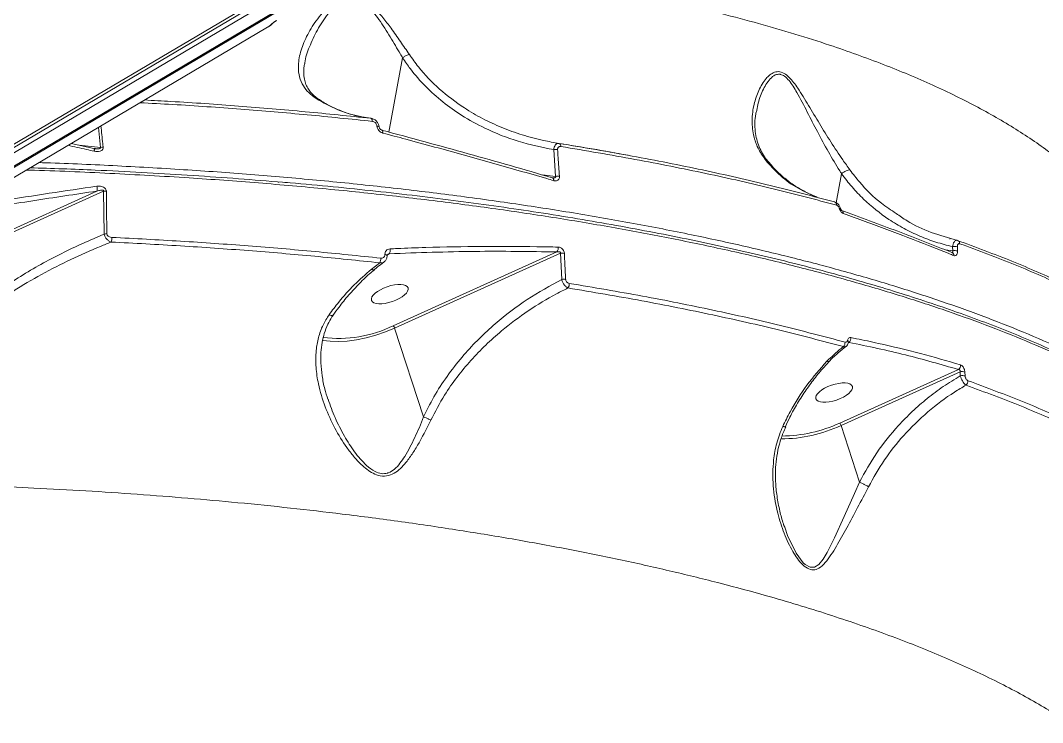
# Model space of a CAD drawing. Header units: millimetres. Extents: x -8607 to 7621, y -5747 to 4382.
# Drawn here: x 4551.7 to 4797.5, y -137.4 to 31.4 of the extents above; entities that cross this region are included whole.
import ezdxf

# ---------------------------------------------------------------- set-up
doc = ezdxf.new("R2010")
doc.units = ezdxf.units.MM
doc.layers.add('DIKOM_ОБЪЕКТ', color=7, linetype='Continuous')

msp = doc.modelspace()

# ---------------------------------------------------------------- linework, layer by layer
at = {"layer": 'DIKOM_ОБЪЕКТ', "color": 7, "linetype": 'Continuous', "lineweight": 15}
for p, q in [((4368.348, -111.213), (4783.217, 134.29)), ((4783.222, 133.96), (4368.353, -111.543)), ((4368.354, -111.196), (4783.223, 134.306)), ((4610.336, 37.233), (4539.191, -4.868)), ((4539.531, -5.425), (4610.675, 36.676)), ((4611.19, 35.666), (4540.045, -6.434)), ((4540.025, -12.331), (4611.17, 29.77)), ((4540.031, -12.321), (4611.176, 29.78)), ((4611.17, 29.77), (4611.176, 29.78)), ((4640.33, 4.541), (4643.607, 22.391)), ((4620.112, 21.118), (4620.102, 20.996)), ((4635.99, 7.867), (4633.83, 8.205)), ((4570.955, 0.841), (4570.477, 5.689)), ((4563.957, 1.831), (4569.357, 0.615)), ((4565.84, 1.407), (4570.955, 0.841)), ((4569.357, 0.615), (4569.698, 0.574)), ((4680.398, -6.103), (4679.964, 0.338)), ((4677.249, -5.755), (4680.398, -6.103)), ((4747.87, -12.433), (4749.151, -5.452)), ((4511.319, -36.152), (4570.107, -9.653)), ((4571.718, -9.657), (4511.642, -36.737)), ((4571.873, -19.966), (4571.718, -9.657)), ((4748.887, -13.777), (4748.887, -13.777)), ((4775.194, -21.216), (4775.235, -20.983)), ((4641.368, -42), (4680.712, -24.266)), ((4774.113, -23.786), (4775.881, -23.981)), ((4775.881, -23.981), (4775.84, -22.997)), ((4777, -23.037), (4777.042, -24.02)), ((4636.076, -28.469), (4638.127, -26.871)), ((4640.415, -24.702), (4639.926, -25.024)), ((4681.595, -24.598), (4641.691, -42.585)), ((4681.887, -30.873), (4681.595, -24.598)), ((4648.673, -63.914), (4641.691, -42.585)), ((4750.947, -46), (4750.775, -46.114)), ((4748.71, -65.405), (4777.262, -52.535)), ((4777.646, -53.092), (4749.033, -65.99)), ((4777.715, -54.044), (4777.646, -53.092)), ((4778.806, -53.137), (4778.875, -54.085)), ((4753.485, -79.589), (4749.033, -65.99)), ((4735.309, -89.847), (4735.512, -90.459))]:
    msp.add_line(p, q, dxfattribs=at)
at = {"layer": 'DIKOM_ОБЪЕКТ', "color": 7, "linetype": 'Continuous', "lineweight": 15, "flags": 128}
for points in [[(4635.99, 7.867), (4636.059, 7.846), (4636.124, 7.801), (4636.183, 7.733), (4636.234, 7.645), (4636.277, 7.539), (4636.31, 7.416), (4636.333, 7.28), (4636.344, 7.134)], [(4637.981, 5.811), (4637.975, 5.83), (4637.92, 5.881), (4637.81, 5.922), (4637.652, 5.949), (4637.456, 5.962)], [(4638.643, 5.019), (4638.705, 4.99), (4638.762, 4.932), (4638.808, 4.849), (4638.841, 4.742), (4638.861, 4.615), (4638.868, 4.472), (4638.86, 4.317)], [(4569.357, 0.615), (4569.401, 0.62), (4569.439, 0.596), (4569.47, 0.545), (4569.492, 0.466), (4569.504, 0.364), (4569.507, 0.24), (4569.5, 0.098), (4569.484, -0.057)], [(4679.552, -6.413), (4679.64, -6.419), (4679.649, -6.421)], [(4679.649, -6.421), (4679.721, -6.452), (4679.792, -6.512), (4679.852, -6.596), (4679.898, -6.702), (4679.929, -6.828), (4679.944, -6.969), (4679.943, -7.121)], [(4639.368, -24.841), (4639.566, -24.891), (4639.726, -24.956), (4639.837, -25.034), (4639.895, -25.119), (4639.902, -25.157)], [(4641.691, -42.585), (4639.47, -43.496), (4637.169, -44.276), (4634.839, -44.909), (4632.529, -45.382), (4630.289, -45.684), (4628.169, -45.808), (4626.215, -45.752), (4624.468, -45.518), (4624.375, -45.499)], [(4735.512, -90.459), (4736.16, -92.414), (4738.261, -96.702), (4739.952, -98.986), (4740.405, -99.408), (4741.581, -100.07), (4742.616, -100.052), (4743.676, -99.388), (4744.738, -98.112), (4745.678, -96.557), (4747.453, -93.019), (4749.803, -87.875), (4752.261, -82.358), (4753.488, -79.599), (4753.49, -79.596), (4753.49, -79.596)]]:
    msp.add_lwpolyline(points, dxfattribs=at)
at = {"layer": 'DIKOM_ОБЪЕКТ', "color": 7, "linetype": 'Continuous', "lineweight": 15}
for centre, radius, start, end in [((4611.549, 31.28), 0.991, 300.5817, 323.64458), ((4571.672, -2.586), 3.502, 90.78308, 101.82073), ((4680.51, -3.138), 3.519, 83.71032, 98.92287), ((4680.98, 1.181), 0.703, 351.79115, 66.68395), ((4680.993, -9.485), 3.434, 84.37994, 99.98223), ((4568.272, -9.03), 1.937, 341.24422, 16.56977), ((4572.087, -12.581), 2.947, 84.05405, 97.1733), ((4747.262, -12.955), 0.736, 354.50227, 72.24146), ((4747.899, -11.058), 2.893, 285.26057, 289.97791), ((4748.849, -14.935), 0.732, 353.63541, 64.06321), ((4572.307, -22.804), 2.871, 85.2935, 98.71362), ((4571.165, -20.988), 2.583, 339.51361, 4.87037), ((4776.786, -22.228), 0.762, 355.91393, 73.90862), ((4639.132, -23.893), 1.516, 327.75982, 14.29445), ((4679.646, -23.388), 1.381, 320.55924, 11.8484), ((4682.043, -27.253), 2.693, 79.59951, 99.57564), ((4775.464, -25.055), 0.712, 354.02748, 82.99965), ((4776.313, -26.057), 3.097, 77.18008, 98.79048), ((4776.362, -27.027), 3.083, 77.26054, 98.96417), ((4636.524, -25.929), 1.859, 329.54593, 5.23834), ((4636.503, -27.846), 0.755, 235.56441, 300.95173), ((4682.374, -33.472), 2.644, 80.29818, 100.60655), ((4682.12, -31.975), 1.583, 322.97361, 5.33103), ((4628.248, -15.226), 29.816, 262.73115, 296.10643), ((4640.219, -43.016), 1.534, 16.32903, 41.48371), ((4748.676, -46.078), 1.321, 313.71467, 5.2491), ((4750.321, -45.948), 0.514, 353.91508, 59.12367), ((4750.168, -45.033), 1.241, 308.86406, 8.29785), ((4745.914, -50.028), 0.602, 241.5639, 306.22637), ((4776.583, -51.546), 1.199, 304.4755, 6.4075), ((4778.144, -55.286), 2.249, 72.86108, 102.78777), ((4778.218, -56.229), 2.242, 72.94583, 102.95542), ((4778.3, -55.332), 1.233, 309.54249, 5.13236), ((4734.574, -35.13), 34.079, 270.006, 295.10514), ((4734.477, -34.555), 33.975, 270.56605, 294.76662), ((4747.561, -66.421), 1.534, 16.32903, 41.48371)]:
    msp.add_arc(centre, radius, start, end, dxfattribs=at)
for centre in [(4640.543, -34.403), (4747.363, -58.092)]:
    msp.add_ellipse(centre, major_axis=(4.393, 1.503), ratio=0.4062007, dxfattribs=at)
for points, knots in [([(4639.797, 47.033), (4642.897, 46.686), (4650.707, 45.812), (4662.839, 44.165), (4676.218, 42.12), (4688.675, 39.938), (4700.233, 37.664), (4710.589, 35.397), (4720.264, 33.058), (4729.297, 30.663), (4737.995, 28.135), (4748.135, 24.906), (4759.376, 20.866), (4771.281, 15.881), (4782.126, 10.56), (4791.856, 4.918), (4800.415, -1.022), (4807.024, -6.618), (4812.051, -11.767), (4815.833, -16.401), (4818.979, -21.148), (4821.483, -26.012), (4823.332, -30.975), (4824.493, -36.039), (4825.013, -40.887), (4824.811, -44.067), (4824.719, -45.514)], [0, 0, 0, 0, 0.0269343, 0.0678454, 0.1090764, 0.1503857, 0.1867774, 0.2232235, 0.2562663, 0.289309, 0.3225181, 0.3557271, 0.4103156, 0.4650931, 0.5202486, 0.575649, 0.6312468, 0.6870933, 0.7264038, 0.7657834, 0.8054645, 0.8452159, 0.8853802, 0.9256166, 0.9661617, 1, 1, 1, 1]), ([(4622.822, 12.618), (4622.2, 13.077), (4620.936, 14.009), (4619.596, 15.755), (4618.733, 17.814), (4618.434, 20.515), (4618.952, 23.772), (4620.441, 27.544), (4622.354, 30.735), (4624.304, 33.214), (4625.817, 34.779), (4627.327, 35.999), (4628.864, 36.918), (4630.625, 37.474), (4632.577, 37.33), (4634.672, 36.365), (4636.794, 34.518), (4638.899, 32.087), (4640.998, 29.32), (4643.125, 26.31), (4644.532, 24.239), (4645.241, 23.197)], [0, 0, 0, 0, 0.0474451, 0.0964702, 0.1556877, 0.216598, 0.3039698, 0.3937355, 0.4858705, 0.5327862, 0.5800234, 0.6111504, 0.6426532, 0.679812, 0.7100501, 0.7403112, 0.7862717, 0.833655, 0.8820825, 0.9406757, 1, 1, 1, 1]), ([(4643.611, 22.4), (4643.61, 22.401), (4643.436, 22.704), (4642.483, 24.349), (4640.665, 27.436), (4638.52, 30.852), (4636.655, 33.372), (4635.201, 35.017), (4633.602, 36.282), (4632.369, 36.685), (4631.274, 36.792), (4629.857, 36.565), (4627.751, 35.237), (4625.347, 32.654), (4622.996, 29.082), (4621.219, 25.118), (4620.214, 22.418), (4620.116, 21.158), (4620.112, 21.118)], [0, 0, 0, 0, 0.000097, 0.0241842, 0.1308273, 0.2394902, 0.2852208, 0.3317215, 0.3800355, 0.4160384, 0.4202447, 0.460603, 0.5233651, 0.6153452, 0.7437254, 0.8743565, 0.9960114, 1, 1, 1, 1]), ([(4611.17, 29.771), (4611.2, 29.788), (4611.36, 29.882), (4611.658, 30.072), (4612.006, 30.331), (4612.226, 30.491), (4612.341, 30.683), (4612.366, 30.725)], [0, 0, 0, 0, 0.0582207, 0.3174182, 0.5908324, 0.9114734, 1, 1, 1, 1]), ([(4611.176, 29.78), (4611.272, 29.838), (4611.465, 29.956), (4611.726, 30.131), (4611.925, 30.281), (4612.034, 30.382), (4612.048, 30.414), (4612.054, 30.427)], [0, 0, 0, 0, 0.21424, 0.428583, 0.6431735, 0.858082, 1, 1, 1, 1]), ([(4612.054, 30.427), (4612.062, 30.446), (4612.083, 30.495), (4612.246, 30.646), (4612.544, 30.873), (4612.934, 31.138), (4613.223, 31.313), (4613.368, 31.401)], [0, 0, 0, 0, 0.1418471, 0.3567284, 0.5713333, 0.7857186, 1, 1, 1, 1]), ([(4612.33, 30.685), (4612.33, 30.685), (4612.329, 30.684), (4612.372, 30.723), (4612.48, 30.81), (4612.693, 30.965), (4613, 31.171), (4613.243, 31.317), (4613.363, 31.389)], [0, 0, 0, 0, 0.0474128, 0.1511763, 0.3041693, 0.5041402, 0.754725, 1, 1, 1, 1]), ([(4643.607, 22.391), (4643.607, 22.393), (4643.608, 22.395), (4643.609, 22.398), (4643.611, 22.399), (4643.611, 22.4)], [0, 0, 0, 0, 0.4277077, 0.7852763, 1, 1, 1, 1]), ([(4679.964, 0.338), (4677.097, 0.921), (4671.364, 2.087), (4664.001, 5.038), (4658.004, 8.347), (4653.262, 11.725), (4649.104, 15.461), (4645.899, 19.068), (4644.219, 21.504), (4643.607, 22.391)], [0, 0, 0, 0, 0.1992546, 0.3984553, 0.5429345, 0.6708094, 0.7989894, 0.9267419, 1, 1, 1, 1]), ([(4643.611, 22.4), (4643.796, 22.529), (4644.165, 22.788), (4644.705, 23.044), (4645.055, 23.158), (4645.209, 23.19), (4645.241, 23.197)], [0, 0, 0, 0, 0.341374, 0.682748, 0.9340728, 1, 1, 1, 1]), ([(4645.241, 23.197), (4645.956, 22.192), (4648.104, 19.174), (4652.442, 14.722), (4657.736, 10.701), (4662.829, 7.74), (4667.486, 5.576), (4672.388, 3.818), (4677.007, 2.575), (4680.003, 2.048), (4681.258, 1.827)], [0, 0, 0, 0, 0.0853506, 0.2564127, 0.4312509, 0.5493189, 0.6682537, 0.7897172, 0.9119754, 1, 1, 1, 1]), ([(4623.458, 12.467), (4623.274, 12.584), (4622.675, 12.965), (4621.891, 13.685), (4621.076, 14.636), (4620.457, 15.717), (4620.033, 16.949), (4619.83, 18.435), (4619.832, 19.83), (4620.013, 20.755), (4620.081, 21.098)], [0, 0, 0, 0, 0.0506646, 0.164874, 0.2884864, 0.4230461, 0.5722734, 0.7352533, 0.9016176, 1, 1, 1, 1]), ([(4731.283, -2.673), (4730.62, -1.788), (4729.275, 0.01), (4728.031, 3.198), (4727.489, 6.844), (4727.879, 10.654), (4728.982, 14.187), (4730.323, 16.642), (4731.665, 18.125), (4732.701, 18.872), (4733.958, 19.208), (4735.339, 18.778), (4736.58, 17.741), (4737.653, 16.485), (4739.224, 14.291), (4741.253, 10.937), (4743.847, 6.554), (4746.576, 2.137), (4749.053, -1.604), (4750.602, -3.754), (4751.184, -4.561)], [0, 0, 0, 0, 0.0631568, 0.1282528, 0.2159333, 0.3060554, 0.3825681, 0.4604885, 0.4898723, 0.5197466, 0.5505526, 0.581649, 0.6087211, 0.6339801, 0.6598616, 0.7307918, 0.8036886, 0.878288, 0.9542752, 1, 1, 1, 1]), ([(4749.155, -5.444), (4749.155, -5.443), (4749.006, -5.21), (4747.948, -3.535), (4745.971, -0.224), (4743.38, 4.537), (4740.901, 9.374), (4739.015, 13.081), (4737.525, 15.579), (4736.556, 16.955), (4735.526, 18.002), (4734.74, 18.379), (4733.985, 18.505), (4733.064, 18.315), (4731.953, 17.387), (4730.642, 15.562), (4729.368, 12.85), (4728.915, 10.52), (4728.686, 9.343)], [0, 0, 0, 0, 0.0000854, 0.0191592, 0.1365658, 0.2565077, 0.3692957, 0.4842737, 0.522413, 0.5612271, 0.5991918, 0.6304218, 0.6369537, 0.674422, 0.7268502, 0.7817111, 0.8897169, 1, 1, 1, 1]), ([(4623.418, 12.445), (4623.314, 12.507), (4623.162, 12.599), (4622.944, 12.62), (4622.852, 12.619), (4622.822, 12.618)], [0, 0, 0, 0, 0.5875279, 0.867249, 1, 1, 1, 1]), ([(4633.83, 8.205), (4633.748, 8.221), (4631.766, 8.606), (4627.919, 9.691), (4624.533, 11.636), (4622.822, 12.618)], [0, 0, 0, 0, 0.0209683, 0.5055777, 1, 1, 1, 1]), ([(4633.826, 8.243), (4633.376, 8.323), (4631.92, 8.579), (4629.561, 9.328), (4626.782, 10.496), (4624.744, 11.564), (4623.678, 12.317), (4623.441, 12.485)], [0, 0, 0, 0, 0.1203735, 0.3897163, 0.6575817, 0.9239239, 1, 1, 1, 1]), ([(4636.344, 7.134), (4631.152, 7.672), (4620.757, 8.748), (4604.716, 10.079), (4591.294, 11.047), (4583.119, 11.479), (4580.496, 11.618)], [0, 0, 0, 0, 0.28698153, 0.57446368, 0.863466, 1, 1, 1, 1]), ([(4581.589, 12.265), (4583.704, 12.153), (4591.331, 11.749), (4604.236, 10.817), (4620.306, 9.489), (4630.759, 8.408), (4635.99, 7.867)], [0, 0, 0, 0, 0.11291551, 0.40739765, 0.70343694, 1, 1, 1, 1]), ([(4637.968, 5.81), (4637.935, 6.004), (4637.862, 6.448), (4637.464, 7.09), (4636.865, 7.6), (4636.32, 7.85), (4636.025, 7.853), (4635.978, 7.853)], [0, 0, 0, 0, 0.190587, 0.4343326, 0.7064895, 0.9534287, 1, 1, 1, 1]), ([(4731.802, -2.903), (4731.587, -2.653), (4730.941, -1.901), (4730.113, -0.588), (4729.29, 1.063), (4728.703, 2.834), (4728.362, 4.745), (4728.293, 6.807), (4728.383, 8.359), (4728.585, 9.223), (4728.618, 9.363)], [0, 0, 0, 0, 0.0638687, 0.1923972, 0.3297568, 0.4761436, 0.6306156, 0.792314, 0.9662969, 1, 1, 1, 1]), ([(4571.1, 6.058), (4571.236, 4.635), (4571.4, 2.919), (4571.592, 1.208), (4571.625, 0.915)], [0, 0, 0, 0, 0.8290674, 1, 1, 1, 1]), ([(4637.456, 5.962), (4637.449, 6.008), (4637.422, 6.191), (4637.289, 6.503), (4637.024, 6.824), (4636.697, 7.056), (4636.462, 7.108), (4636.344, 7.134)], [0, 0, 0, 0, 0.0798579, 0.3181423, 0.555587, 0.7774025, 1, 1, 1, 1]), ([(4638.86, 4.317), (4638.684, 4.383), (4638.331, 4.516), (4637.884, 4.932), (4637.564, 5.432), (4637.49, 5.797), (4637.456, 5.962)], [0, 0, 0, 0, 0.259147, 0.5177259, 0.7812197, 1, 1, 1, 1]), ([(4638.643, 5.021), (4638.635, 5.023), (4638.579, 5.033), (4638.424, 5.11), (4638.228, 5.278), (4638.08, 5.488), (4638.001, 5.68), (4637.988, 5.774), (4637.983, 5.81)], [0, 0, 0, 0, 0.0395454, 0.2656273, 0.5003609, 0.7300351, 0.8945063, 1, 1, 1, 1]), ([(4638.566, 5.022), (4645.557, 3.139), (4659.562, -0.631), (4672.881, -4.484), (4679.552, -6.413)], [0, 0, 0, 0, 0.4991777, 1, 1, 1, 1]), ([(4679.943, -7.121), (4679.396, -6.961), (4676.658, -6.163), (4669.479, -4.09), (4658.227, -0.92), (4647.218, 2.089), (4640.702, 3.826), (4638.86, 4.317)], [0, 0, 0, 0, 0.041373, 0.2068721, 0.5379152, 0.8694376, 1, 1, 1, 1]), ([(4569.484, -0.057), (4568.854, 0.087), (4566.758, 0.565), (4564.652, 1.039), (4563.178, 1.37)], [0, 0, 0, 0, 0.30044056, 1, 1, 1, 1]), ([(4571.625, 0.915), (4571.627, 0.812), (4571.631, 0.604), (4571.502, 0.332), (4571.259, 0.089), (4570.817, -0.114), (4570.189, -0.18), (4569.714, -0.097), (4569.484, -0.057)], [0, 0, 0, 0, 0.1098635, 0.2200424, 0.3257284, 0.4925231, 0.7537199, 1, 1, 1, 1]), ([(4569.698, 0.574), (4569.775, 0.564), (4570.038, 0.53), (4570.407, 0.525), (4570.744, 0.564), (4570.902, 0.626), (4570.962, 0.679), (4570.98, 0.712), (4570.987, 0.746), (4570.985, 0.789), (4570.966, 0.822), (4570.955, 0.841)], [0, 0, 0, 0, 0.1574395, 0.5400231, 0.7426744, 0.840195, 0.8739654, 0.9080606, 0.9176349, 0.9510833, 1, 1, 1, 1]), ([(4679.964, 0.338), (4679.994, 0.541), (4680.054, 0.946), (4680.309, 1.427), (4680.652, 1.745), (4680.987, 1.853), (4681.192, 1.833), (4681.258, 1.827)], [0, 0, 0, 0, 0.2221397, 0.4443997, 0.6650807, 0.8922434, 1, 1, 1, 1]), ([(4681.675, 1.081), (4681.661, 1.083), (4681.557, 1.098), (4681.377, 1.091), (4681.161, 1.003), (4681, 0.846), (4680.9, 0.625), (4680.897, 0.448), (4680.895, 0.36)], [0, 0, 0, 0, 0.0354367, 0.2573494, 0.4482198, 0.6281255, 0.814367, 1, 1, 1, 1]), ([(4680.895, 0.36), (4680.934, -0.283), (4681.063, -2.428), (4681.22, -4.568), (4681.33, -6.068)], [0, 0, 0, 0, 0.29963361, 1, 1, 1, 1]), ([(4681.258, 1.827), (4687.158, 0.837), (4698.974, -1.146), (4715.859, -4.532), (4732.17, -8.196), (4742.376, -10.9), (4747.486, -12.254)], [0, 0, 0, 0, 0.24827597, 0.49723107, 0.74826419, 1, 1, 1, 1]), ([(4747.994, -13.025), (4742.949, -11.687), (4732.843, -9.008), (4716.6, -5.349), (4699.627, -1.935), (4687.665, 0.075), (4681.675, 1.081)], [0, 0, 0, 0, 0.2482766, 0.4972325, 0.7482654, 1, 1, 1, 1]), ([(4682.011, 1.696), (4682.139, 1.676), (4683.803, 1.404), (4688.446, 0.658), (4693.578, -0.238), (4697.109, -0.905), (4697.815, -1.038)], [0, 0, 0, 0, 0.0237566, 0.31032, 0.8620643, 1, 1, 1, 1]), ([(4856.948, -94.345), (4856.752, -93.872), (4855.821, -91.625), (4853.428, -87.74), (4849.775, -82.699), (4845.402, -77.802), (4840.333, -72.985), (4834.515, -68.231), (4827.952, -63.556), (4820.627, -58.966), (4812.584, -54.498), (4803.945, -50.217), (4794.763, -46.131), (4785.068, -42.238), (4774.751, -38.49), (4763.758, -34.875), (4752.104, -31.408), (4739.779, -28.094), (4726.871, -24.963), (4713.57, -22.06), (4699.938, -19.386), (4686.003, -16.936), (4671.605, -14.68), (4656.674, -12.611), (4641.243, -10.742), (4625.309, -9.078), (4608.989, -7.639), (4591.647, -6.37), (4573.269, -5.353), (4560.173, -4.75), (4553.382, -4.583), (4553.129, -4.577)], [0, 0, 0, 0, 0.0098323, 0.0467229, 0.0822533, 0.1178448, 0.1536215, 0.1894606, 0.2260144, 0.2626347, 0.2994569, 0.3363471, 0.3718778, 0.4074695, 0.4432465, 0.4790858, 0.5156399, 0.5522604, 0.5890829, 0.6259734, 0.6615041, 0.6970958, 0.7328728, 0.7687122, 0.8052662, 0.8418867, 0.8787092, 0.9155997, 0.956996, 0.9983923, 1, 1, 1, 1]), ([(4554.067, -4.021), (4559.309, -4.194), (4572.086, -4.613), (4591.892, -5.787), (4606.63, -6.784), (4613.817, -7.476), (4613.973, -7.491)], [0, 0, 0, 0, 0.2559511, 0.6238824, 0.9918128, 1, 1, 1, 1]), ([(4556.154, -2.786), (4556.731, -2.803), (4563.105, -2.984), (4575.091, -3.553), (4591.848, -4.499), (4608.128, -5.682), (4623.96, -7.063), (4639.521, -8.664), (4654.875, -10.495), (4669.967, -12.555), (4684.78, -14.851), (4699.193, -17.366), (4712.993, -20.065), (4726.158, -22.93), (4738.697, -25.951), (4750.758, -29.164), (4762.386, -32.585), (4773.532, -36.208), (4784.174, -40.038), (4794.221, -44.046), (4803.526, -48.174), (4812.086, -52.402), (4819.921, -56.723), (4827.123, -61.185), (4833.714, -65.81), (4839.658, -70.588), (4844.927, -75.52), (4849.486, -80.568), (4853.208, -85.664), (4855.683, -89.698), (4856.664, -92.031), (4856.927, -92.656)], [0, 0, 0, 0, 0.00368262, 0.0406985, 0.07778269, 0.11349992, 0.14927851, 0.18524341, 0.22127096, 0.25801695, 0.29482976, 0.33184564, 0.36892983, 0.40464664, 0.44042481, 0.47638928, 0.51241639, 0.54916193, 0.58597429, 0.62298971, 0.66007343, 0.6957905, 0.73156892, 0.76753365, 0.80356103, 0.84030685, 0.87711949, 0.91413519, 0.95121919, 0.98693626, 1, 1, 1, 1]), ([(4743.259, -11.098), (4741.714, -10.443), (4738.594, -9.121), (4734.583, -6.224), (4732.324, -3.793), (4731.283, -2.673)], [0, 0, 0, 0, 0.3460024, 0.6987424, 1, 1, 1, 1]), ([(4731.704, -2.943), (4731.683, -2.911), (4731.609, -2.794), (4731.444, -2.722), (4731.312, -2.682), (4731.283, -2.673)], [0, 0, 0, 0, 0.2336828, 0.8328431, 1, 1, 1, 1]), ([(4743.225, -10.999), (4742.923, -10.897), (4741.719, -10.488), (4739.722, -9.47), (4737.247, -7.955), (4734.926, -6.125), (4733.1, -4.43), (4732.122, -3.252), (4731.801, -2.866)], [0, 0, 0, 0, 0.0689833, 0.2752045, 0.4826662, 0.6907721, 0.8987737, 1, 1, 1, 1]), ([(4749.155, -5.444), (4749.335, -5.307), (4749.694, -5.034), (4750.273, -4.733), (4750.757, -4.575), (4751.044, -4.547), (4751.159, -4.559), (4751.184, -4.561)], [0, 0, 0, 0, 0.2525263, 0.5050525, 0.7575792, 0.9487027, 1, 1, 1, 1]), ([(4751.184, -4.561), (4751.935, -5.532), (4754.191, -8.446), (4757.832, -12.104), (4761.09, -14.215), (4762.3, -15)], [0, 0, 0, 0, 0.2386404, 0.7169964, 1, 1, 1, 1]), ([(4679.744, -6.44), (4679.738, -6.44), (4679.72, -6.441), (4679.678, -6.426), (4679.651, -6.416)], [0, 0, 0, 0, 0.37672781, 1, 1, 1, 1]), ([(4679.755, -6.443), (4679.758, -6.444), (4679.857, -6.459), (4680.027, -6.461), (4680.222, -6.435), (4680.33, -6.389), (4680.388, -6.347), (4680.424, -6.298), (4680.439, -6.236), (4680.43, -6.169), (4680.409, -6.126), (4680.398, -6.103)], [0, 0, 0, 0, 0.0125022, 0.3098493, 0.5275665, 0.6284686, 0.6926977, 0.7677402, 0.8385178, 0.9150252, 1, 1, 1, 1]), ([(4681.33, -6.068), (4681.33, -6.2), (4681.329, -6.465), (4681.184, -6.799), (4680.947, -7.04), (4680.622, -7.178), (4680.274, -7.2), (4680.039, -7.144), (4679.943, -7.121)], [0, 0, 0, 0, 0.1643483, 0.3291558, 0.4897496, 0.6616056, 0.8613755, 1, 1, 1, 1]), ([(4749.151, -5.452), (4749.152, -5.45), (4749.152, -5.448), (4749.154, -5.445), (4749.155, -5.444), (4749.155, -5.444)], [0, 0, 0, 0, 0.44872812, 0.81759969, 1, 1, 1, 1]), ([(4775.84, -22.997), (4774.502, -22.653), (4771.825, -21.966), (4767.929, -20.486), (4764.149, -18.669), (4759.5, -15.871), (4755.308, -12.501), (4751.62, -8.675), (4749.974, -6.526), (4749.151, -5.452)], [0, 0, 0, 0, 0.1264502, 0.2528995, 0.3828691, 0.5128364, 0.7531096, 0.8765564, 1, 1, 1, 1]), ([(4570.107, -9.653), (4564.982, -10.404), (4554.725, -11.906), (4542.7, -13.894), (4535.793, -15.19), (4534.116, -15.504)], [0, 0, 0, 0, 0.4305656, 0.8617599, 1, 1, 1, 1]), ([(4537.033, -13.778), (4540.412, -13.175), (4547.664, -11.88), (4558.698, -10.124), (4566.319, -9.026), (4570.129, -8.478)], [0, 0, 0, 0, 0.3036372, 0.6518187, 1, 1, 1, 1]), ([(4571.718, -9.657), (4571.724, -9.643), (4571.736, -9.613), (4571.742, -9.566), (4571.734, -9.529), (4571.716, -9.496), (4571.684, -9.462), (4571.566, -9.402), (4571.33, -9.389), (4570.969, -9.426), (4570.551, -9.516), (4570.253, -9.608), (4570.107, -9.653)], [0, 0, 0, 0, 0.0254608, 0.0517463, 0.0782608, 0.0864713, 0.1149989, 0.1528949, 0.3029807, 0.4907534, 0.7490049, 1, 1, 1, 1]), ([(4570.129, -8.478), (4570.506, -8.455), (4571.042, -8.424), (4571.726, -8.662), (4572.097, -8.921), (4572.316, -9.238), (4572.386, -9.478), (4572.391, -9.614), (4572.392, -9.65)], [0, 0, 0, 0, 0.40299441, 0.5733156, 0.74512562, 0.85335813, 0.96173436, 1, 1, 1, 1]), ([(4572.392, -9.65), (4572.394, -10.279), (4572.403, -13.427), (4572.459, -16.857), (4572.535, -19.655), (4572.543, -19.943)], [0, 0, 0, 0, 0.1831691, 0.9158785, 1, 1, 1, 1]), ([(4856.914, -94.013), (4856.632, -93.396), (4855.827, -91.629), (4854.153, -88.745), (4851.921, -85.362), (4849.367, -82.019), (4846.516, -78.727), (4843.371, -75.492), (4839.931, -72.312), (4836.196, -69.186), (4832.167, -66.112), (4827.842, -63.091), (4823.221, -60.121), (4818.303, -57.201), (4813.086, -54.331), (4807.568, -51.51), (4801.758, -48.742), (4795.681, -46.038), (4789.358, -43.41), (4782.803, -40.862), (4776.014, -38.393), (4768.99, -36.001), (4761.728, -33.686), (4754.226, -31.446), (4746.482, -29.282), (4738.495, -27.191), (4730.261, -25.174), (4721.777, -23.23), (4713.051, -21.361), (4704.116, -19.574), (4695.004, -17.876), (4685.741, -16.271), (4676.329, -14.761), (4666.765, -13.343), (4657.046, -12.017), (4647.169, -10.784), (4637.133, -9.639), (4626.924, -8.593), (4619.248, -7.862), (4614.937, -7.509), (4614.127, -7.442)], [0, 0, 0, 0, 0.0146056, 0.041807, 0.0691844, 0.0965692, 0.1238242, 0.1509939, 0.178102, 0.2051729, 0.232232, 0.2593049, 0.2864107, 0.3135778, 0.3408349, 0.3682116, 0.3957289, 0.423246, 0.4506041, 0.4778354, 0.5049708, 0.5320412, 0.5590777, 0.5861112, 0.6131668, 0.640271, 0.6674548, 0.6947492, 0.722185, 0.749671, 0.7770413, 0.8042769, 0.8314088, 0.8584683, 0.8854862, 0.9124935, 0.9395178, 0.966583, 0.9937202, 1, 1, 1, 1]), ([(4748.872, -13.782), (4748.796, -13.557), (4748.64, -13.09), (4748.182, -12.589), (4747.782, -12.316), (4747.555, -12.279), (4747.524, -12.274)], [0, 0, 0, 0, 0.3230686, 0.6672963, 0.9544367, 1, 1, 1, 1]), ([(4748.66, -13.849), (4748.637, -13.777), (4748.577, -13.596), (4748.428, -13.343), (4748.222, -13.12), (4748.07, -13.057), (4747.994, -13.025)], [0, 0, 0, 0, 0.1835847, 0.4626543, 0.7309792, 1, 1, 1, 1]), ([(4749.576, -15.016), (4749.463, -14.96), (4749.236, -14.846), (4748.937, -14.492), (4748.752, -14.139), (4748.681, -13.913), (4748.66, -13.849)], [0, 0, 0, 0, 0.2927456, 0.5849547, 0.8819745, 1, 1, 1, 1]), ([(4749.187, -14.283), (4749.184, -14.282), (4749.178, -14.279), (4749.114, -14.222), (4749.032, -14.113), (4748.947, -13.96), (4748.908, -13.834), (4748.89, -13.776)], [0, 0, 0, 0, 0.1933861, 0.3799633, 0.5692167, 0.7998595, 1, 1, 1, 1]), ([(4749.018, -14.252), (4753.631, -15.938), (4762.869, -19.316), (4771.32, -22.669), (4775.55, -24.348)], [0, 0, 0, 0, 0.4993577, 1, 1, 1, 1]), ([(4776.172, -25.129), (4775.771, -24.968), (4773.765, -24.162), (4768.497, -22.08), (4760.146, -18.871), (4753.101, -16.302), (4749.576, -15.016)], [0, 0, 0, 0, 0.0480633, 0.2403249, 0.6198809, 1, 1, 1, 1]), ([(4762.3, -15), (4763.158, -15.616), (4765.756, -17.484), (4770.699, -19.721), (4774.885, -20.901), (4776.997, -21.496)], [0, 0, 0, 0, 0.1963002, 0.5946234, 1, 1, 1, 1]), ([(4519.743, -61.484), (4520.076, -60.862), (4521.361, -58.461), (4524.002, -54.473), (4527.833, -49.717), (4532.198, -45.126), (4537.032, -40.712), (4543.532, -35.52), (4551.691, -29.991), (4561.58, -24.424), (4568.444, -21.451), (4571.873, -19.966)], [0, 0, 0, 0, 0.0310724, 0.1198398, 0.2089549, 0.2979299, 0.3968241, 0.4957434, 0.6636325, 0.8319725, 1, 1, 1, 1]), ([(4573.585, -21.892), (4572.721, -22.231), (4569.439, -23.52), (4563.804, -26.02), (4556.784, -29.602), (4549.942, -33.618), (4543.29, -38.099), (4536.876, -43.106), (4530.817, -48.688), (4526.235, -53.884), (4522.957, -58.392), (4521.557, -60.82), (4520.853, -62.04)], [0, 0, 0, 0, 0.0419956, 0.1595241, 0.2774949, 0.3950326, 0.5131221, 0.6333425, 0.7545641, 0.8758681, 0.937691, 1, 1, 1, 1]), ([(4573.585, -21.892), (4573.368, -21.805), (4572.932, -21.631), (4572.368, -21.11), (4571.997, -20.515), (4571.91, -20.133), (4571.873, -19.966)], [0, 0, 0, 0, 0.2829499, 0.5675041, 0.8112066, 1, 1, 1, 1]), ([(4572.543, -19.943), (4572.55, -20.005), (4572.565, -20.135), (4572.676, -20.332), (4572.866, -20.512), (4573.225, -20.707), (4573.531, -20.744), (4573.739, -20.769)], [0, 0, 0, 0, 0.1212309, 0.252323, 0.4115915, 0.5993614, 1, 1, 1, 1]), ([(4638.127, -26.871), (4632.942, -26.333), (4622.564, -25.256), (4606.556, -23.916), (4590.254, -22.761), (4579.145, -22.182), (4573.585, -21.892)], [0, 0, 0, 0, 0.2489042, 0.4982426, 0.7488996, 1, 1, 1, 1]), ([(4573.739, -20.769), (4579.259, -21.057), (4590.307, -21.633), (4606.588, -22.784), (4622.67, -24.129), (4633.137, -25.215), (4638.375, -25.759)], [0, 0, 0, 0, 0.2489045, 0.498243, 0.7488998, 1, 1, 1, 1]), ([(4775.84, -22.997), (4775.876, -22.782), (4775.95, -22.354), (4776.187, -21.849), (4776.486, -21.529), (4776.77, -21.433), (4776.937, -21.48), (4776.997, -21.496)], [0, 0, 0, 0, 0.222342, 0.4448388, 0.663826, 0.8806416, 1, 1, 1, 1]), ([(4776.997, -21.496), (4781.451, -23.148), (4790.372, -26.455), (4802.458, -31.78), (4813.662, -37.349), (4820.172, -41.277), (4823.432, -43.244)], [0, 0, 0, 0, 0.2481019, 0.4969506, 0.748088, 1, 1, 1, 1]), ([(4639.368, -24.841), (4639.385, -24.675), (4639.418, -24.343), (4639.672, -23.934), (4640.06, -23.61), (4640.413, -23.55), (4640.602, -23.518)], [0, 0, 0, 0, 0.2322141, 0.4640078, 0.7140143, 1, 1, 1, 1]), ([(4680.712, -24.266), (4674.17, -24.164), (4661.063, -23.961), (4647.305, -24.454), (4640.415, -24.702)], [0, 0, 0, 0, 0.4991744, 1, 1, 1, 1]), ([(4640.602, -23.518), (4641.176, -23.494), (4644.046, -23.372), (4651.461, -23.111), (4662.709, -22.9), (4673.262, -22.933), (4679.293, -23.067), (4680.997, -23.105)], [0, 0, 0, 0, 0.041373, 0.2068719, 0.5379145, 0.869436, 1, 1, 1, 1]), ([(4681.595, -24.598), (4681.607, -24.559), (4681.626, -24.494), (4681.609, -24.403), (4681.568, -24.335), (4681.499, -24.279), (4681.362, -24.221), (4681.09, -24.192), (4680.861, -24.237), (4680.712, -24.266)], [0, 0, 0, 0, 0.1044811, 0.1740906, 0.2297643, 0.3047698, 0.3966984, 0.6086533, 1, 1, 1, 1]), ([(4680.997, -23.105), (4681.209, -23.134), (4681.56, -23.183), (4682.025, -23.496), (4682.331, -23.868), (4682.496, -24.264), (4682.519, -24.503), (4682.529, -24.605)], [0, 0, 0, 0, 0.303866, 0.5023333, 0.701704, 0.8732902, 1, 1, 1, 1]), ([(4775.648, -24.363), (4775.667, -24.366), (4775.735, -24.378), (4775.826, -24.357), (4775.888, -24.308), (4775.922, -24.251), (4775.933, -24.198), (4775.928, -24.102), (4775.902, -24.035), (4775.881, -23.981)], [0, 0, 0, 0, 0.08636881, 0.31465743, 0.46976052, 0.52847918, 0.68838973, 0.75314891, 1, 1, 1, 1]), ([(4777.042, -24.02), (4777.039, -24.176), (4777.035, -24.488), (4776.905, -24.863), (4776.7, -25.106), (4776.445, -25.204), (4776.261, -25.153), (4776.172, -25.129)], [0, 0, 0, 0, 0.20643288, 0.41336823, 0.61422447, 0.81347738, 1, 1, 1, 1]), ([(4777.546, -22.282), (4777.5, -22.271), (4777.394, -22.244), (4777.236, -22.297), (4777.096, -22.457), (4777.005, -22.714), (4777.002, -22.93), (4777, -23.037)], [0, 0, 0, 0, 0.1487883, 0.348726, 0.5573402, 0.7790756, 1, 1, 1, 1]), ([(4824.049, -44.062), (4820.835, -42.122), (4814.397, -38.236), (4803.256, -32.682), (4791.113, -27.316), (4782.073, -23.962), (4777.546, -22.282)], [0, 0, 0, 0, 0.248104, 0.4969539, 0.7480901, 1, 1, 1, 1]), ([(4636.87, -28.483), (4637.086, -28.303), (4637.823, -27.691), (4638.59, -27.141), (4639.132, -26.752)], [0, 0, 0, 0, 0.2933486, 1, 1, 1, 1]), ([(4639.122, -26.695), (4639.083, -26.733), (4638.928, -26.885), (4638.571, -26.946), (4638.256, -26.893), (4638.127, -26.871)], [0, 0, 0, 0, 0.1653885, 0.6588222, 1, 1, 1, 1]), ([(4638.375, -25.759), (4638.43, -25.762), (4638.61, -25.771), (4638.893, -25.687), (4639.156, -25.475), (4639.332, -25.187), (4639.356, -24.957), (4639.368, -24.841)], [0, 0, 0, 0, 0.104362, 0.3453657, 0.5759466, 0.787751, 1, 1, 1, 1]), ([(4639.129, -26.702), (4639.288, -26.562), (4639.634, -26.26), (4639.891, -25.684), (4639.87, -25.292), (4639.862, -25.157)], [0, 0, 0, 0, 0.35855305, 0.77855322, 1, 1, 1, 1]), ([(4639.911, -25.254), (4639.906, -25.216), (4639.896, -25.127), (4639.926, -25.005), (4639.965, -24.922), (4640.022, -24.902), (4640.043, -24.894)], [0, 0, 0, 0, 0.1618622, 0.3854477, 0.7644423, 1, 1, 1, 1]), ([(4640.415, -24.702), (4640.305, -24.738), (4640.17, -24.783), (4640.058, -24.869), (4640.037, -24.885)], [0, 0, 0, 0, 0.811656, 1, 1, 1, 1]), ([(4682.529, -24.605), (4682.553, -25.231), (4682.635, -27.321), (4682.743, -29.406), (4682.82, -30.866)], [0, 0, 0, 0, 0.2996336, 1, 1, 1, 1]), ([(4625.94, -39.369), (4626.703, -38.349), (4628.607, -35.804), (4631.963, -32.076), (4634.7, -29.676), (4636.076, -28.469)], [0, 0, 0, 0, 0.2495539, 0.6225683, 1, 1, 1, 1]), ([(4626.931, -39.485), (4627.376, -38.846), (4628.563, -37.141), (4630.677, -34.576), (4633.252, -31.801), (4635.34, -29.776), (4636.597, -28.76), (4636.904, -28.511)], [0, 0, 0, 0, 0.1517087, 0.4045835, 0.6595104, 0.916828, 1, 1, 1, 1]), ([(4648.673, -63.914), (4648.723, -63.806), (4649.575, -61.947), (4651.452, -58.413), (4654.671, -53.537), (4658.21, -49.096), (4661.968, -45.086), (4666.95, -40.495), (4673.496, -35.475), (4679.09, -32.407), (4681.887, -30.873)], [0, 0, 0, 0, 0.0075313, 0.1291228, 0.2511157, 0.3728214, 0.4835491, 0.5942892, 0.7971153, 1, 1, 1, 1]), ([(4683.383, -32.929), (4683.229, -32.843), (4682.919, -32.673), (4682.476, -32.193), (4682.126, -31.622), (4681.953, -31.164), (4681.899, -30.923), (4681.887, -30.873)], [0, 0, 0, 0, 0.2435264, 0.4875452, 0.719776, 0.9418364, 1, 1, 1, 1]), ([(4682.82, -30.866), (4682.826, -30.922), (4682.841, -31.066), (4682.937, -31.313), (4683.125, -31.557), (4683.393, -31.751), (4683.588, -31.801), (4683.696, -31.828)], [0, 0, 0, 0, 0.1207614, 0.3075471, 0.5229343, 0.737446, 1, 1, 1, 1]), ([(4683.696, -31.828), (4689.602, -32.822), (4701.431, -34.813), (4718.333, -38.211), (4734.661, -41.887), (4744.877, -44.599), (4749.992, -45.957)], [0, 0, 0, 0, 0.2482771, 0.497233, 0.7482654, 1, 1, 1, 1]), ([(4683.383, -32.929), (4682.463, -33.39), (4679.197, -35.027), (4673.749, -38.325), (4668.105, -42.55), (4663.566, -46.626), (4659.986, -50.325), (4656.668, -54.339), (4653.307, -59.087), (4651.453, -62.677), (4650.399, -64.716)], [0, 0, 0, 0, 0.06706176, 0.23787294, 0.41090212, 0.51925736, 0.62830067, 0.73974635, 0.85214791, 1, 1, 1, 1]), ([(4749.589, -47.033), (4744.552, -45.696), (4734.465, -43.017), (4718.25, -39.359), (4701.306, -35.945), (4689.363, -33.935), (4683.383, -32.929)], [0, 0, 0, 0, 0.2482753, 0.4972304, 0.7482641, 1, 1, 1, 1]), ([(4650.399, -64.716), (4649.543, -66.446), (4648.247, -69.064), (4646.31, -72.295), (4644.874, -74.369), (4643.443, -76.036), (4642.003, -77.299), (4640.275, -78.171), (4638.333, -78.232), (4636.553, -77.556), (4635.021, -76.554), (4633.443, -75.184), (4631.819, -73.422), (4629.624, -70.563), (4627.207, -66.61), (4624.869, -61.476), (4623.386, -56.545), (4622.714, -51.994), (4622.723, -48.245), (4623.322, -44.825), (4624.329, -41.908), (4625.427, -40.178), (4625.94, -39.369)], [0, 0, 0, 0, 0.0867821, 0.1313082, 0.1762531, 0.2078807, 0.2400702, 0.2736973, 0.3076356, 0.3372191, 0.3648028, 0.3930651, 0.4331703, 0.4736716, 0.5563619, 0.6423785, 0.7300132, 0.792366, 0.85598, 0.9051971, 0.9556705, 1, 1, 1, 1]), ([(4625.667, -59.697), (4625.402, -58.875), (4624.801, -57.01), (4624.238, -54.076), (4623.945, -51.121), (4623.952, -48.446), (4624.226, -46.069), (4624.758, -43.796), (4625.567, -41.745), (4626.312, -40.289), (4626.834, -39.617), (4626.939, -39.481)], [0, 0, 0, 0, 0.1204898, 0.2733592, 0.4201021, 0.5418649, 0.6571328, 0.7658051, 0.8797198, 0.9757444, 1, 1, 1, 1]), ([(4625.94, -39.369), (4625.97, -39.382), (4626.065, -39.422), (4626.317, -39.514), (4626.636, -39.577), (4626.865, -39.556), (4626.889, -39.469), (4626.894, -39.449)], [0, 0, 0, 0, 0.0627199, 0.1948778, 0.544924, 0.8949688, 1, 1, 1, 1]), ([(4749.992, -45.957), (4750.022, -45.964), (4750.133, -45.988), (4750.313, -45.948), (4750.495, -45.786), (4750.555, -45.6), (4750.585, -45.507)], [0, 0, 0, 0, 0.1085481, 0.3983774, 0.6996407, 1, 1, 1, 1]), ([(4750.246, -46.94), (4750.302, -46.903), (4750.502, -46.772), (4750.713, -46.439), (4750.778, -46.133), (4750.806, -45.995)], [0, 0, 0, 0, 0.1770814, 0.6300768, 1, 1, 1, 1]), ([(4750.585, -45.507), (4750.627, -45.376), (4750.711, -45.113), (4750.969, -44.884), (4751.215, -44.826), (4751.363, -44.849), (4751.396, -44.854)], [0, 0, 0, 0, 0.30538313, 0.61146387, 0.91257885, 1, 1, 1, 1]), ([(4750.947, -46), (4750.934, -45.999), (4750.883, -45.996), (4750.833, -46.018), (4750.796, -46.034)], [0, 0, 0, 0, 0.2492395, 1, 1, 1, 1]), ([(4750.832, -46.012), (4750.835, -46), (4750.841, -45.964), (4750.84, -45.969), (4750.84, -45.972)], [0, 0, 0, 0, 0.3587151, 1, 1, 1, 1]), ([(4777.262, -52.535), (4773.071, -51.322), (4764.678, -48.891), (4755.528, -46.965), (4750.947, -46)], [0, 0, 0, 0, 0.49935657, 1, 1, 1, 1]), ([(4751.396, -44.854), (4751.842, -44.944), (4754.071, -45.39), (4759.739, -46.601), (4768.207, -48.622), (4774.584, -50.482), (4777.775, -51.412)], [0, 0, 0, 0, 0.0480633, 0.2403248, 0.6198806, 1, 1, 1, 1]), ([(4745.627, -50.557), (4746.74, -49.493), (4748.024, -48.265), (4749.405, -47.178), (4749.589, -47.033)], [0, 0, 0, 0, 0.8666434, 1, 1, 1, 1]), ([(4746.278, -50.509), (4746.314, -50.47), (4746.961, -49.769), (4748.283, -48.553), (4749.625, -47.485), (4750.264, -46.977)], [0, 0, 0, 0, 0.0304348, 0.5382867, 1, 1, 1, 1]), ([(4750.239, -46.947), (4750.218, -46.971), (4750.117, -47.09), (4749.878, -47.106), (4749.661, -47.051), (4749.589, -47.033)], [0, 0, 0, 0, 0.1451833, 0.7135749, 1, 1, 1, 1]), ([(4735.023, -66.204), (4735.602, -65.024), (4737.309, -61.548), (4740.726, -56.098), (4743.98, -52.419), (4745.627, -50.557)], [0, 0, 0, 0, 0.2022776, 0.5961151, 1, 1, 1, 1]), ([(4735.656, -66.258), (4736.004, -65.508), (4736.899, -63.579), (4738.565, -60.629), (4740.614, -57.41), (4742.853, -54.393), (4744.751, -52.091), (4745.945, -50.885), (4746.291, -50.536)], [0, 0, 0, 0, 0.1257685, 0.3235743, 0.5217213, 0.7202069, 0.9190194, 1, 1, 1, 1]), ([(4777.775, -51.412), (4777.878, -51.458), (4778.084, -51.55), (4778.377, -51.873), (4778.608, -52.285), (4778.758, -52.727), (4778.791, -53.007), (4778.806, -53.137)], [0, 0, 0, 0, 0.2131434, 0.4264752, 0.6306015, 0.828923, 1, 1, 1, 1]), ([(4753.485, -79.589), (4754.802, -77.212), (4757.469, -72.401), (4761.961, -66.84), (4766.131, -62.587), (4769.739, -59.444), (4773.59, -56.547), (4776.34, -54.878), (4777.715, -54.044)], [0, 0, 0, 0, 0.22825, 0.4620546, 0.5944928, 0.7269335, 0.8634661, 1, 1, 1, 1]), ([(4777.646, -53.092), (4777.658, -53.042), (4777.68, -52.953), (4777.672, -52.844), (4777.646, -52.751), (4777.614, -52.691), (4777.552, -52.62), (4777.497, -52.583), (4777.392, -52.541), (4777.321, -52.538), (4777.262, -52.535)], [0, 0, 0, 0, 0.1793218, 0.3191636, 0.3690286, 0.5165501, 0.5564648, 0.7165761, 0.7656529, 1, 1, 1, 1]), ([(4779.085, -56.284), (4778.971, -56.201), (4778.742, -56.036), (4778.379, -55.57), (4778.056, -55.006), (4777.833, -54.472), (4777.747, -54.159), (4777.715, -54.044)], [0, 0, 0, 0, 0.2193576, 0.4388249, 0.6560354, 0.8732983, 1, 1, 1, 1]), ([(4779.085, -56.284), (4778.159, -56.832), (4774.964, -58.727), (4769.766, -62.622), (4764.125, -68.145), (4759.284, -74.216), (4756.859, -78.553), (4755.634, -80.743)], [0, 0, 0, 0, 0.0949227, 0.3276215, 0.5657318, 0.7805997, 1, 1, 1, 1]), ([(4778.875, -54.085), (4778.886, -54.173), (4778.908, -54.358), (4779.004, -54.647), (4779.15, -54.914), (4779.334, -55.126), (4779.464, -55.19), (4779.528, -55.222)], [0, 0, 0, 0, 0.1798429, 0.3800928, 0.5812065, 0.7906973, 1, 1, 1, 1]), ([(4825.487, -78.039), (4822.281, -76.101), (4815.859, -72.22), (4804.743, -66.673), (4792.626, -61.313), (4783.603, -57.962), (4779.085, -56.284)], [0, 0, 0, 0, 0.2481019, 0.4969506, 0.748088, 1, 1, 1, 1]), ([(4779.528, -55.222), (4783.986, -56.877), (4792.914, -60.192), (4805.01, -65.527), (4816.223, -71.106), (4822.737, -75.04), (4825.999, -77.01)], [0, 0, 0, 0, 0.248104, 0.4969539, 0.7480901, 1, 1, 1, 1]), ([(4625.692, -59.683), (4626.225, -61.169), (4627.316, -64.211), (4629.509, -68.416), (4631.965, -72.349), (4634.447, -75.257), (4636.715, -77.011), (4638.491, -77.654), (4639.595, -77.57), (4640.67, -77.211), (4641.754, -76.501), (4643.022, -75.107), (4644.691, -72.626), (4646.616, -68.936), (4648.003, -65.613), (4648.678, -63.922), (4648.679, -63.921)], [0, 0, 0, 0, 0.1127237, 0.2307209, 0.33614, 0.4410063, 0.5015601, 0.5424982, 0.5831085, 0.5896766, 0.6370076, 0.6890704, 0.7413191, 0.8705001, 0.999894, 1, 1, 1, 1]), ([(4648.679, -63.921), (4648.678, -63.921), (4648.676, -63.92), (4648.674, -63.917), (4648.674, -63.915), (4648.673, -63.914)], [0, 0, 0, 0, 0.3032318, 0.7116411, 1, 1, 1, 1]), ([(4650.399, -64.716), (4650.366, -64.697), (4650.205, -64.608), (4649.838, -64.418), (4649.268, -64.151), (4648.875, -63.998), (4648.679, -63.921)], [0, 0, 0, 0, 0.0659272, 0.317252, 0.658626, 1, 1, 1, 1]), ([(4755.634, -80.743), (4754.76, -82.426), (4752.989, -85.839), (4750.411, -90.648), (4748.32, -94.41), (4746.622, -97.142), (4745.264, -99.001), (4743.886, -100.325), (4742.401, -100.853), (4740.886, -100.435), (4739.467, -99.194), (4738.232, -97.588), (4736.696, -95.049), (4735.051, -91.346), (4733.499, -86.199), (4732.573, -80.462), (4732.628, -74.974), (4733.452, -70.148), (4734.495, -67.53), (4735.023, -66.204)], [0, 0, 0, 0, 0.0827068, 0.1677677, 0.252791, 0.296321, 0.3403099, 0.3851502, 0.4167702, 0.4486928, 0.4828641, 0.5139985, 0.545839, 0.6199816, 0.6956288, 0.7852662, 0.8772514, 0.9378615, 1, 1, 1, 1]), ([(4735.458, -90.473), (4735.36, -90.202), (4734.903, -88.938), (4734.26, -86.43), (4733.588, -83.039), (4733.255, -79.522), (4733.255, -76.302), (4733.553, -73.301), (4734.157, -70.518), (4734.892, -68.153), (4735.542, -66.795), (4735.773, -66.312)], [0, 0, 0, 0, 0.0352398, 0.1643261, 0.3135599, 0.4556601, 0.5924124, 0.7031035, 0.8206899, 0.9362489, 1, 1, 1, 1]), ([(4735.023, -66.204), (4735.052, -66.212), (4735.185, -66.248), (4735.417, -66.294), (4735.605, -66.303), (4735.607, -66.25), (4735.607, -66.237)], [0, 0, 0, 0, 0.08643457, 0.39625236, 0.84271316, 1, 1, 1, 1]), ([(4831.918, -171.942), (4831.674, -170.822), (4831.085, -168.121), (4829.326, -163.886), (4826.895, -159.488), (4823.992, -155.386), (4820.836, -151.655), (4817.285, -148.052), (4813.375, -144.572), (4809.028, -141.138), (4804.43, -137.885), (4799.649, -134.815), (4794.737, -131.919), (4789.494, -129.072), (4782.237, -125.428), (4772.542, -121.064), (4759.879, -116.094), (4746.094, -111.354), (4732.705, -107.312), (4720.083, -103.901), (4708.506, -101.049), (4696.44, -98.344), (4683.872, -95.787), (4670.842, -93.392), (4657.345, -91.161), (4643.433, -89.108), (4629.848, -87.334), (4616.695, -85.814), (4604.32, -84.55), (4592.03, -83.45), (4579.839, -82.503), (4567.484, -81.685), (4551.781, -80.83), (4532.619, -80.056), (4517.447, -79.816), (4509.848, -79.696)], [0, 0, 0, 0, 0.0227599, 0.0548854, 0.0870717, 0.1140801, 0.141125, 0.1664296, 0.1917342, 0.2171614, 0.2425885, 0.2650604, 0.2875322, 0.3100908, 0.3326493, 0.3757067, 0.4189361, 0.4623195, 0.5058774, 0.5365967, 0.5673702, 0.598355, 0.6293948, 0.6607147, 0.6920907, 0.7236823, 0.7553309, 0.7822601, 0.8092243, 0.8344449, 0.8596655, 0.8850005, 0.9103355, 0.9550885, 1, 1, 1, 1]), ([(4753.49, -79.596), (4753.489, -79.595), (4753.487, -79.594), (4753.486, -79.592), (4753.485, -79.59), (4753.485, -79.589)], [0, 0, 0, 0, 0.3349402, 0.7869978, 1, 1, 1, 1]), ([(4755.634, -80.743), (4755.608, -80.726), (4755.512, -80.659), (4755.25, -80.491), (4754.788, -80.224), (4754.142, -79.887), (4753.719, -79.698), (4753.49, -79.596)], [0, 0, 0, 0, 0.0513225, 0.1965837, 0.4492344, 0.7018846, 1, 1, 1, 1])]:
    msp.add_open_spline(points, degree=3, knots=knots, dxfattribs=at)

doc.saveas('drawing.dxf')
